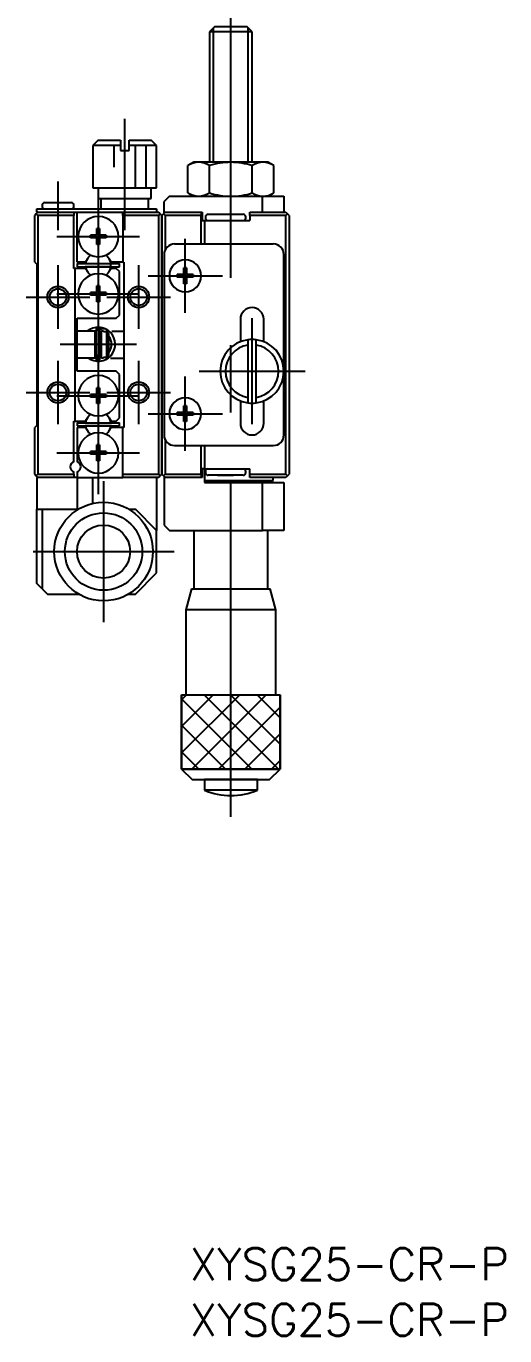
# Model space of a CAD drawing. Extents: x -134 to 192, y -83 to 116.
# Drawn here: x -133.6 to -88.4, y -73.9 to 49.5 of the extents above; entities that cross this region are included whole.
import ezdxf

# ---------------------------------------------------------------- set-up
doc = ezdxf.new("R2010")
doc.units = 0
doc.linetypes.add('CENTER', pattern=[50.8, 31.75, -6.35, 6.35, -6.35])
doc.layers.get('0').update_dxf_attribs({"linetype": 'CONTINUOUS'})
doc.layers.add('CENTER', color=1, linetype='CONTINUOUS')
doc.styles.get("Standard").update_dxf_attribs({"font": 'txt.shx', "height": 3, "bigfont": 'bigfont.shx'})

msp = doc.modelspace()

# ---------------------------------------------------------------- linework, layer by layer
at = {"color": 7, "linetype": 'CONTINUOUS'}
for p, q in [((-115.75, 49.5), (-116, 49.25)), ((-115.75, 49.5), (-112.75, 49.5)), ((-112.5, 49.25), (-112.75, 49.5)), ((-116, 49.25), (-116.25, 49)), ((-116.25, 49), (-116.25, 36.7)), ((-112.25, 49), (-116.25, 49)), ((-112.25, 49), (-112.5, 49.25)), ((-112.25, 36.7), (-112.25, 49)), ((-126.75, 38.8), (-127.25, 38.3)), ((-127.25, 38.3), (-127.25, 34.3)), ((-124.65, 38.3), (-127.25, 38.3)), ((-126.75, 38.8), (-124.65, 38.8)), ((-125.25, 36.25), (-125.25, 38.3)), ((-124.65, 38.8), (-124.65, 38.3)), ((-124.65, 38.3), (-124.65, 37.8)), ((-123.85, 38.8), (-121.75, 38.8)), ((-123.85, 38.3), (-123.85, 38.8)), ((-121.25, 38.3), (-123.85, 38.3)), ((-123.85, 37.8), (-123.85, 38.3)), ((-123.25, 34.3), (-123.25, 38.3)), ((-122.25, 34.3), (-122.25, 38.3)), ((-121.25, 38.3), (-121.75, 38.8)), ((-121.25, 34.3), (-121.25, 38.3)), ((-124.65, 37.8), (-123.85, 37.8)), ((-124.25, 35.25), (-124.25, 37.8)), ((-117.75, 36.7), (-118.291451, 36.387393)), ((-118.291451, 33.812607), (-118.291451, 36.387393)), ((-117.281088, 36.7), (-117.75, 36.7)), ((-114.25, 36.7), (-117.281088, 36.7)), ((-116.270725, 33.812607), (-116.270725, 36.387393)), ((-111.218911, 36.7), (-114.25, 36.7)), ((-112.229274, 33.812607), (-112.229274, 36.387393)), ((-110.75, 36.7), (-111.218911, 36.7)), ((-110.208548, 36.387393), (-110.75, 36.7)), ((-110.208548, 33.812607), (-110.208548, 36.387393)), ((-127.25, 34.3), (-121.25, 34.3)), ((-126.75, 34.3), (-126.75, 33.3)), ((-121.75, 33.3), (-121.75, 34.3)), ((-120.05, 33.5), (-120.55, 33)), ((-120.05, 33.5), (-111.25, 33.5)), ((-118.291451, 33.812607), (-117.75, 33.5)), ((-111.299346, 33.502133), (-111.218911, 33.5)), ((-111.25, 33.5), (-109.25, 33.5)), ((-111.25, 32), (-111.25, 33.5)), ((-110.75, 33.5), (-110.208548, 33.812607)), ((-109.25, 33.5), (-109.25, 32)), ((-132.55, 32.3), (-131.55, 32.3)), ((-132.55, 32), (-132.55, 32.3)), ((-132.05, 32.65), (-132.05, 32.55)), ((-131.8, 32.9), (-129.3, 32.9)), ((-131.55, 32.3), (-131.35, 32.3)), ((-131.35, 32.3), (-129.75, 32.3)), ((-131.3, 32.9), (-130.675, 32.9)), ((-130.675, 32.9), (-130.425, 32.9)), ((-130.425, 32.9), (-129.8, 32.9)), ((-129.75, 32.3), (-122.25, 32.3)), ((-129.05, 32.55), (-129.05, 32.65)), ((-126.75, 33.3), (-121.75, 33.3)), ((-126.5, 33.3), (-126.5, 32.3)), ((-122.25, 32.3), (-121.25, 32.3)), ((-122, 32.3), (-122, 33.3)), ((-121.25, 32.3), (-121.25, 32)), ((-120.55, 31.9), (-120.55, 33)), ((-132.6, 31.85), (-132.75, 31.7)), ((-132.75, 27.3), (-132.75, 31.7)), ((-132.6, 31.85), (-132.45, 32)), ((-132.45, 31.7), (-132.6, 31.85)), ((-132.45, 32), (-132.55, 32)), ((-132.45, 32), (-129.05, 32)), ((-132.45, 31.7), (-132.45, 7.3)), ((-129.05, 31.7), (-132.45, 31.7)), ((-129.05, 32), (-128.75, 32)), ((-129.05, 32), (-129.05, 31.7)), ((-129.05, 26.7), (-129.05, 31.7)), ((-128.75, 27.3), (-128.75, 32)), ((-128.75, 32), (-124.45, 32)), ((-124.45, 32), (-121.05, 32)), ((-124.45, 31.7), (-124.45, 32)), ((-121.05, 31.7), (-124.45, 31.7)), ((-124.45, 31.7), (-124.45, 27.3)), ((-121.05, 32), (-120.9, 31.85)), ((-120.9, 31.85), (-121.05, 31.7)), ((-121.05, 7.3), (-121.05, 31.7)), ((-120.9, 31.85), (-120.75, 31.7)), ((-120.75, 31.7), (-120.6, 31.85)), ((-120.75, 31.7), (-120.75, 7.3)), ((-120.75, 7.3), (-120.75, 31.7)), ((-120.6, 31.85), (-120.45, 32)), ((-120.45, 31.7), (-120.6, 31.85)), ((-120.45, 32), (-117.05, 32)), ((-120.45, 31.7), (-120.45, 28.43589)), ((-117.05, 31.7), (-120.45, 31.7)), ((-117.05, 32), (-116.95, 32)), ((-117.05, 32), (-117.05, 31.7)), ((-117.05, 29), (-117.05, 31.7)), ((-116.95, 32), (-116.95, 31.2)), ((-116.95, 31.2), (-116.75, 31.2)), ((-116.75, 31.2), (-115.55, 31.2)), ((-116.75, 31.2), (-116.75, 29)), ((-116.65, 31.55), (-116.65, 31.45)), ((-116.4, 31.8), (-114.75, 31.8)), ((-115.55, 31.2), (-113.95, 31.2)), ((-115.5, 31.8), (-114.875, 31.8)), ((-114.875, 31.8), (-114.625, 31.8)), ((-114.75, 31.8), (-113.1, 31.8)), ((-114.625, 31.8), (-114, 31.8)), ((-113.95, 31.2), (-112.45, 31.2)), ((-112.85, 31.45), (-112.85, 31.55)), ((-112.45, 32), (-109.05, 32)), ((-112.45, 31.7), (-112.45, 32)), ((-112.45, 31.7), (-112.45, 31.2)), ((-109.05, 31.7), (-112.45, 31.7)), ((-109.05, 32), (-108.9, 31.85)), ((-108.9, 31.85), (-109.05, 31.7)), ((-109.05, 7.3), (-109.05, 31.7)), ((-108.75, 31.7), (-108.9, 31.85)), ((-108.75, 31.7), (-108.75, 7.3)), ((-126.875, 29.825), (-127.5, 29.825)), ((-127.5, 29.575), (-127.5, 29.825)), ((-127.5, 29.825), (-126.875, 29.825)), ((-126.625, 30.45), (-126.875, 30.45)), ((-126.875, 29.825), (-126.875, 30.45)), ((-126.875, 30.45), (-126.625, 30.45)), ((-126.625, 29.825), (-126.625, 30.45)), ((-126.625, 30.45), (-126.625, 29.825)), ((-126, 29.825), (-126.625, 29.825)), ((-126.625, 29.825), (-126, 29.825)), ((-126, 29.575), (-126, 29.825)), ((-126, 29.825), (-126, 29.575)), ((-126.875, 29.575), (-127.5, 29.575)), ((-126.875, 28.95), (-126.875, 29.575)), ((-126.625, 28.95), (-126.875, 28.95)), ((-126.625, 28.95), (-126.625, 29.575)), ((-126, 29.575), (-126.625, 29.575)), ((-126.625, 29.575), (-126.625, 28.95)), ((-119.55, 29), (-110.25, 29)), ((-132.75, 27.3), (-132.55, 27.1)), ((-127.951465, 27.3), (-128.75, 27.3)), ((-127.781003, 27.59525), (-127.951465, 27.3)), ((-125.548534, 27.3), (-125.718996, 27.59525)), ((-124.45, 27.3), (-125.548534, 27.3)), ((-124.45, 27.3), (-124.35, 27.3)), ((-124.35, 27.3), (-124.35, 20.3)), ((-120.55, 28), (-120.55, 11)), ((-109.25, 17), (-109.25, 28)), ((-132.55, 27.1), (-132.55, 11.9)), ((-128.95, 26.7), (-129.05, 26.7)), ((-128.95, 26.7), (-128.95, 12.3)), ((-127.951465, 26.7), (-128.95, 26.7)), ((-128.75, 27.15), (-124.75, 27.15)), ((-128.75, 27.15), (-128.75, 26.85)), ((-128.75, 26.85), (-124.75, 26.85)), ((-128.75, 26.85), (-127.931012, 26.85)), ((-125.5, 26.849998), (-128, 26.849998)), ((-127.931012, 26.849998), (-128, 26.849998)), ((-127.931012, 26.849998), (-128, 26.849998)), ((-127.931012, 26.849998), (-128, 26.849998)), ((-127.931012, 26.849998), (-128, 26.849998)), ((-127.931012, 26.849998), (-128, 26.849998)), ((-127.931012, 26.849998), (-128, 26.849998)), ((-127.931012, 26.849998), (-128, 26.849998)), ((-127.931012, 26.849998), (-128, 26.849998)), ((-127.931012, 26.849998), (-128, 26.849998)), ((-127.931012, 26.849998), (-128, 26.849998)), ((-127.931012, 26.849998), (-128, 26.849998)), ((-127.931012, 26.849998), (-128, 26.849998)), ((-127.931012, 26.849998), (-128, 26.849998)), ((-127.781003, 26.40475), (-127.951465, 26.7)), ((-125.548534, 26.7), (-125.718996, 26.40475)), ((-125.568987, 26.85), (-124.75, 26.85)), ((-125.5, 26.849998), (-125.568987, 26.849998)), ((-125.5, 26.849998), (-125.568987, 26.849998)), ((-125.5, 26.849998), (-125.568987, 26.849998)), ((-125.5, 26.849998), (-125.568987, 26.849998)), ((-125.5, 26.849998), (-125.568987, 26.849998)), ((-125.5, 26.849998), (-125.568987, 26.849998)), ((-125.05, 26.7), (-125.548534, 26.7)), ((-124.75, 26.4), (-125.05, 26.7)), ((-124.75, 26.85), (-124.75, 27.15)), ((-124.75, 22.3), (-124.75, 26.4)), ((-118.675, 26.125), (-119.3, 26.125)), ((-119.3, 25.875), (-119.3, 26.125)), ((-119.3, 26.125), (-118.675, 26.125)), ((-118.425, 26.75), (-118.675, 26.75)), ((-118.675, 26.125), (-118.675, 26.75)), ((-118.675, 26.75), (-118.425, 26.75)), ((-118.425, 26.75), (-118.425, 26.125)), ((-117.8, 26.125), (-118.425, 26.125)), ((-118.425, 26.125), (-117.8, 26.125)), ((-117.8, 26.125), (-117.8, 25.875)), ((-126.625, 25.05), (-126.875, 25.05)), ((-126.875, 24.425), (-126.875, 25.05)), ((-126.875, 25.05), (-126.625, 25.05)), ((-126.625, 24.425), (-126.625, 25.05)), ((-126.625, 25.05), (-126.625, 24.425)), ((-118.675, 25.875), (-119.3, 25.875)), ((-118.675, 25.25), (-118.675, 25.875)), ((-118.425, 25.25), (-118.675, 25.25)), ((-117.8, 25.875), (-118.425, 25.875)), ((-118.425, 25.875), (-118.425, 25.25)), ((-126.875, 24.425), (-127.5, 24.425)), ((-127.5, 24.175), (-127.5, 24.425)), ((-127.5, 24.425), (-126.875, 24.425)), ((-126.875, 24.175), (-127.5, 24.175)), ((-126.875, 23.55), (-126.875, 24.175)), ((-126.625, 23.55), (-126.875, 23.55)), ((-126, 24.425), (-126.625, 24.425)), ((-126.625, 24.425), (-126, 24.425)), ((-126.625, 23.55), (-126.625, 24.175)), ((-126.625, 24.175), (-126.625, 23.55)), ((-126, 24.175), (-126.625, 24.175)), ((-126, 24.175), (-126, 24.425)), ((-126, 24.425), (-126, 24.175)), ((-125.05, 22), (-124.75, 22.3)), ((-128.75, 17), (-128.75, 22)), ((-128.75, 22), (-125.05, 22)), ((-126.932695, 21.065474), (-126.96247, 20.95837)), ((-126.855488, 21.133624), (-126.932695, 21.065474)), ((-126.753297, 21.146791), (-126.855488, 21.133624)), ((-126.662479, 21.101436), (-126.753297, 21.146791)), ((-126.611173, 21.012176), (-126.662479, 21.101436)), ((-126.600258, 20.908907), (-126.611173, 21.012176)), ((-126.379591, 20.993759), (-126.412375, 20.986953)), ((-126.34651, 20.998925), (-126.379591, 20.993759)), ((-126.313215, 21.002437), (-126.34651, 20.998925)), ((-126.279787, 21.004287), (-126.313215, 21.002437)), ((-126.246309, 21.004469), (-126.279787, 21.004287)), ((-126.212864, 21.002984), (-126.246309, 21.004469)), ((-126.179534, 20.999836), (-126.212864, 21.002984)), ((-126.1464, 20.995031), (-126.179534, 20.999836)), ((-126.113546, 20.988582), (-126.1464, 20.995031)), ((-113.35, 21.9), (-113.35, 19.791057)), ((-111.15, 19.791057), (-111.15, 21.9)), ((-127.05, 20.77), (-128.75, 20.77)), ((-127.05, 18.27), (-127.05, 20.77)), ((-126.972843, 20.692843), (-127.05, 20.77)), ((-127.043293, 20.763512), (-126.970622, 20.779044)), ((-126.972672, 20.7), (-126.98, 20.7)), ((-126.45, 20.77), (-126.624817, 20.595183)), ((-126.616114, 20.706058), (-126.622649, 20.696392)), ((-126.610421, 20.716108), (-126.616114, 20.706058)), ((-126.61272, 18.15949), (-126.61272, 20.939144)), ((-126.605604, 20.726486), (-126.610421, 20.716108)), ((-126.601687, 20.737136), (-126.605604, 20.726486)), ((-126.598692, 20.747998), (-126.601687, 20.737136)), ((-126.598412, 20.912861), (-126.600441, 20.911672)), ((-126.595381, 20.781267), (-126.600258, 20.908907)), ((-126.596637, 20.759015), (-126.598692, 20.747998)), ((-126.569063, 20.929026), (-126.598412, 20.912861)), ((-126.595531, 20.770124), (-126.596637, 20.759015)), ((-126.595381, 20.781267), (-126.595531, 20.770124)), ((-126.538951, 20.943708), (-126.569063, 20.929026)), ((-126.508149, 20.956873), (-126.538951, 20.943708)), ((-126.476734, 20.968487), (-126.508149, 20.956873)), ((-126.444783, 20.978522), (-126.476734, 20.968487)), ((-126.45, 18.27), (-126.45, 20.77)), ((-126.25, 20.77), (-126.45, 20.77)), ((-126.412375, 20.986953), (-126.444783, 20.978522)), ((-126.25, 20.72), (-126.25, 20.77)), ((-125.95, 20.72), (-126.25, 20.72)), ((-126.081051, 20.980505), (-126.113546, 20.988582)), ((-126.048997, 20.970818), (-126.081051, 20.980505)), ((-126.017461, 20.959547), (-126.048997, 20.970818)), ((-125.986523, 20.946717), (-126.017461, 20.959547)), ((-125.999946, 20.72), (-125.984665, 20.743773)), ((-125.977229, 20.736164), (-125.988669, 20.718311)), ((-125.956258, 20.932362), (-125.986523, 20.946717)), ((-125.984665, 20.743773), (-125.978093, 20.754177)), ((-125.978093, 20.754177), (-125.971596, 20.764571)), ((-125.891473, 20.89444), (-125.977229, 20.736164)), ((-125.971596, 20.764571), (-125.965206, 20.774905)), ((-125.965206, 20.774905), (-125.958954, 20.785127)), ((-125.958954, 20.785127), (-125.952872, 20.795186)), ((-125.926742, 20.916517), (-125.956258, 20.932362)), ((-125.952872, 20.795186), (-125.946989, 20.805034)), ((-125.95, 18.32), (-125.95, 20.72)), ((-125.75, 20.509949), (-125.95, 20.72)), ((-125.946989, 20.805034), (-125.941334, 20.814622)), ((-125.941334, 20.814622), (-125.935936, 20.823901)), ((-125.935936, 20.823901), (-125.930822, 20.832826)), ((-125.930822, 20.832826), (-125.926015, 20.841354)), ((-125.899538, 20.900166), (-125.926742, 20.916517)), ((-125.926015, 20.841354), (-125.921542, 20.849441)), ((-125.921542, 20.849441), (-125.917422, 20.857047)), ((-125.917422, 20.857047), (-125.913678, 20.864136)), ((-125.913678, 20.864136), (-125.910326, 20.870672)), ((-125.910326, 20.870672), (-125.907385, 20.876622)), ((-125.907385, 20.876622), (-125.904868, 20.881958)), ((-125.904868, 20.881958), (-125.903425, 20.885178)), ((-125.903425, 20.885178), (-125.902181, 20.888102)), ((-125.902181, 20.888102), (-125.901139, 20.890725)), ((-125.901139, 20.890725), (-125.900303, 20.89304)), ((-125.900303, 20.89304), (-125.899673, 20.895041)), ((-125.899673, 20.895041), (-125.89925, 20.896726)), ((-125.899033, 20.899129), (-125.899537, 20.900166)), ((-125.89925, 20.896726), (-125.899037, 20.89809)), ((-125.899037, 20.89809), (-125.899033, 20.899129)), ((-125.75, 18.53005), (-125.75, 20.509949)), ((-124.35, 20.75), (-125.46979, 20.75)), ((-124.35, 20.3), (-124.35, 18.7)), ((-112.65, 19.973214), (-112.65, 19.467792)), ((-111.85, 19.467792), (-111.85, 19.973214)), ((-125.95, 18.32), (-125.75, 18.53005)), ((-124.35, 18.7), (-124.35, 11.7)), ((-112.65, 19.467792), (-112.65, 14.532207)), ((-111.85, 14.532207), (-111.85, 19.467792)), ((-128.75, 18.27), (-127.05, 18.27)), ((-127.05, 18.27), (-126.9714, 18.348599)), ((-126.970597, 18.318341), (-126.996504, 18.323295)), ((-126.950609, 18.071929), (-126.889517, 17.985373)), ((-126.889517, 17.985373), (-126.791436, 17.949522)), ((-126.791436, 17.949522), (-126.692781, 17.974262)), ((-126.692781, 17.974262), (-126.623341, 18.051534)), ((-126.623597, 18.443597), (-126.45, 18.27)), ((-126.623341, 18.051534), (-126.602296, 18.155463)), ((-126.602296, 18.155463), (-126.596867, 18.270824)), ((-126.596867, 18.270824), (-126.593519, 18.386946)), ((-126.503948, 18.323795), (-126.595579, 18.308728)), ((-126.593519, 18.386946), (-126.592914, 18.412573)), ((-126.553323, 18.373035), (-126.512655, 18.322051)), ((-126.45, 18.27), (-126.25, 18.27)), ((-126.25, 18.32), (-125.95, 18.32)), ((-126.25, 18.27), (-126.25, 18.32)), ((-125.588753, 18.25), (-124.35, 18.25)), ((-125.05, 17), (-128.75, 17)), ((-124.75, 16.7), (-125.05, 17)), ((-124.75, 12.6), (-124.75, 16.7)), ((-109.25, 11), (-109.25, 17)), ((-126.875, 14.825), (-127.5, 14.825)), ((-127.5, 14.575), (-127.5, 14.825)), ((-127.5, 14.825), (-126.875, 14.825)), ((-126.625, 15.45), (-126.875, 15.45)), ((-126.875, 14.825), (-126.875, 15.45)), ((-126.875, 15.45), (-126.625, 15.45)), ((-126.625, 14.825), (-126.625, 15.45)), ((-126.625, 15.45), (-126.625, 14.825)), ((-126, 14.825), (-126.625, 14.825)), ((-126.625, 14.825), (-126, 14.825)), ((-126, 14.575), (-126, 14.825)), ((-126, 14.825), (-126, 14.575)), ((-126.875, 14.575), (-127.5, 14.575)), ((-126.875, 13.95), (-126.875, 14.575)), ((-126.625, 13.95), (-126.875, 13.95)), ((-126.625, 13.95), (-126.625, 14.575)), ((-126, 14.575), (-126.625, 14.575)), ((-126.625, 14.575), (-126.625, 13.95)), ((-118.425, 13.75), (-118.675, 13.75)), ((-118.675, 13.125), (-118.675, 13.75)), ((-118.675, 13.75), (-118.425, 13.75)), ((-118.425, 13.75), (-118.425, 13.125)), ((-113.35, 14.208943), (-113.35, 12.1)), ((-112.65, 14.532207), (-112.65, 14.026786)), ((-111.85, 14.026786), (-111.85, 14.532207)), ((-111.15, 12.1), (-111.15, 14.208943)), ((-127.951465, 12.3), (-127.781003, 12.59525)), ((-125.718996, 12.59525), (-125.548534, 12.3)), ((-125.05, 12.3), (-124.75, 12.6)), ((-118.675, 13.125), (-119.3, 13.125)), ((-119.3, 12.875), (-119.3, 13.125)), ((-119.3, 13.125), (-118.675, 13.125)), ((-118.675, 12.875), (-119.3, 12.875)), ((-118.675, 12.25), (-118.675, 12.875)), ((-117.8, 13.125), (-118.425, 13.125)), ((-118.425, 13.125), (-117.8, 13.125)), ((-118.425, 12.875), (-118.425, 12.25)), ((-117.8, 12.875), (-118.425, 12.875)), ((-117.8, 13.125), (-117.8, 12.875)), ((-132.55, 11.9), (-132.75, 11.7)), ((-132.75, 7.3), (-132.75, 11.7)), ((-129.05, 8.47697), (-129.05, 12.3)), ((-129.05, 12.3), (-128.95, 12.3)), ((-128.95, 12.3), (-127.951465, 12.3)), ((-128.75, 12.15), (-124.75, 12.15)), ((-128.75, 12.15), (-128.75, 11.85)), ((-128.75, 11.85), (-124.75, 11.85)), ((-128.75, 11.85), (-127.931012, 11.85)), ((-128.75, 11.7), (-128.75, 8.47697)), ((-127.951465, 11.7), (-128.75, 11.7)), ((-125.5, 11.849998), (-128, 11.849998)), ((-127.931012, 11.849998), (-128, 11.849998)), ((-127.931012, 11.849998), (-128, 11.849998)), ((-127.931012, 11.849998), (-128, 11.849998)), ((-127.931012, 11.849998), (-128, 11.849998)), ((-127.931012, 11.849998), (-128, 11.849998)), ((-127.931012, 11.849998), (-128, 11.849998)), ((-127.931012, 11.849998), (-128, 11.849998)), ((-127.931012, 11.849998), (-128, 11.849998)), ((-127.931012, 11.849998), (-128, 11.849998)), ((-127.931012, 11.849998), (-128, 11.849998)), ((-127.931012, 11.849998), (-128, 11.849998)), ((-127.931012, 11.849998), (-128, 11.849998)), ((-127.931012, 11.849998), (-128, 11.849998)), ((-127.781003, 11.40475), (-127.951465, 11.7)), ((-125.548534, 11.7), (-125.718996, 11.40475)), ((-125.568987, 11.85), (-124.75, 11.85)), ((-125.5, 11.849998), (-125.568987, 11.849998)), ((-125.5, 11.849998), (-125.568987, 11.849998)), ((-125.5, 11.849998), (-125.568987, 11.849998)), ((-125.5, 11.849998), (-125.568987, 11.849998)), ((-125.5, 11.849998), (-125.568987, 11.849998)), ((-125.5, 11.849998), (-125.568987, 11.849998)), ((-125.5, 11.849998), (-125.568987, 11.849998)), ((-125.548534, 12.3), (-125.05, 12.3)), ((-124.45, 11.7), (-125.548534, 11.7)), ((-124.75, 11.85), (-124.75, 12.15)), ((-124.45, 7.3), (-124.45, 11.7)), ((-124.35, 11.7), (-124.45, 11.7)), ((-118.425, 12.25), (-118.675, 12.25)), ((-126.625, 10.05), (-126.875, 10.05)), ((-126.875, 9.425), (-126.875, 10.05)), ((-126.875, 10.05), (-126.625, 10.05)), ((-126.625, 9.425), (-126.625, 10.05)), ((-126.625, 10.05), (-126.625, 9.425)), ((-120.45, 10.56411), (-120.45, 7.3)), ((-119.55, 10), (-110.25, 10)), ((-117.05, 7.3), (-117.05, 10)), ((-116.75, 10), (-116.75, 7.8)), ((-126.875, 9.425), (-127.5, 9.425)), ((-127.5, 9.175), (-127.5, 9.425)), ((-127.5, 9.425), (-126.875, 9.425)), ((-126.875, 9.175), (-127.5, 9.175)), ((-126.875, 8.55), (-126.875, 9.175)), ((-126, 9.425), (-126.625, 9.425)), ((-126.625, 9.425), (-126, 9.425)), ((-126.625, 8.55), (-126.625, 9.175)), ((-126, 9.175), (-126.625, 9.175)), ((-126.625, 9.175), (-126.625, 8.55)), ((-126, 9.175), (-126, 9.425)), ((-126, 9.425), (-126, 9.175)), ((-129.05, 7.3), (-129.05, 7.52303)), ((-128.75, 7.52303), (-128.75, 7)), ((-126.625, 8.55), (-126.875, 8.55)), ((-116.95, 7.8), (-116.95, 7)), ((-116.75, 7.8), (-116.95, 7.8)), ((-116.75, 7.8), (-115.55, 7.8)), ((-116.75, 7.8), (-116.75, 6.5)), ((-116.65, 7.55), (-116.65, 7.45)), ((-115.55, 7.8), (-113.95, 7.8)), ((-113.95, 7.8), (-112.45, 7.8)), ((-112.85, 7.45), (-112.85, 7.55)), ((-112.45, 7.3), (-112.45, 7.8)), ((-132.75, 7.3), (-132.6, 7.15)), ((-132.6, 7.15), (-132.45, 7.3)), ((-132.45, 7), (-132.6, 7.15)), ((-132.55, 7), (-132.55, 4)), ((-132.45, 7), (-132.55, 7)), ((-132.45, 7.3), (-129.05, 7.3)), ((-129.05, 7), (-132.45, 7)), ((-129.05, 7.3), (-129.05, 7)), ((-128.75, 7), (-129.05, 7)), ((-128.75, 7), (-128.75, 4)), ((-128.75, 7), (-124.45, 7)), ((-127.25, 4.5412), (-127.25, 7)), ((-124.45, 7.3), (-121.05, 7.3)), ((-124.45, 7), (-124.45, 7.3)), ((-121.05, 7), (-124.45, 7)), ((-121.25, 7), (-121.25, 2)), ((-121.05, 7.3), (-120.9, 7.15)), ((-120.9, 7.15), (-121.05, 7)), ((-120.9, 7.15), (-120.75, 7.3)), ((-120.6, 7.15), (-120.75, 7.3)), ((-120.6, 7.15), (-120.45, 7.3)), ((-120.45, 7), (-120.6, 7.15)), ((-120.55, 7.1), (-120.55, 2.5)), ((-120.45, 7.3), (-117.05, 7.3)), ((-117.05, 7), (-120.45, 7)), ((-117.05, 7.3), (-117.05, 7)), ((-116.95, 7), (-117.05, 7)), ((-116.75, 6.7), (-114.25, 6.7)), ((-116.75, 6.5), (-111.25, 6.5)), ((-114.875, 7.2), (-116.4, 7.2)), ((-113.1, 7.2), (-116.4, 7.2)), ((-114.875, 7.2), (-115.5, 7.2)), ((-115.5, 7.2), (-114.875, 7.2)), ((-114.875, 7.2), (-114.625, 7.2)), ((-114.625, 7.2), (-114.875, 7.2)), ((-114.75, 7.2), (-114.875, 7.2)), ((-114.625, 7.2), (-114.75, 7.2)), ((-114.625, 7.2), (-114, 7.2)), ((-114, 7.2), (-114.625, 7.2)), ((-113.1, 7.2), (-114.625, 7.2)), ((-114.25, 6.7), (-110.25, 6.7)), ((-112.45, 7.3), (-109.05, 7.3)), ((-112.45, 7), (-112.45, 7.3)), ((-109.05, 7), (-112.45, 7)), ((-111.25, 6.5), (-109.25, 6.5)), ((-111.25, 2), (-111.25, 6.5)), ((-110.45, 6.5), (-110.25, 6.7)), ((-110.25, 6.7), (-110.25, 7)), ((-109.25, 6.5), (-109.25, 2)), ((-109.05, 7.3), (-108.9, 7.15)), ((-108.9, 7.15), (-109.05, 7)), ((-108.9, 7.15), (-108.75, 7.3)), ((-132.55, -3), (-132.55, 4)), ((-132.55, 4), (-132.05, 4)), ((-132.05, 4), (-132.05, -3.5)), ((-132.05, 4), (-128.621181, 4)), ((-123.878818, 4), (-123.25, 4)), ((-121.25, 2), (-123.25, 4)), ((-120.55, 2.5), (-120.05, 2)), ((-121.25, -2), (-121.25, 2)), ((-120.05, 2), (-111.25, 2)), ((-117.75, 2), (-117.75, -3.5)), ((-109.25, 2), (-111.25, 2)), ((-110.75, -3.5), (-110.75, 2)), ((-123.25, -4), (-121.25, -2)), ((-132.05, -3.5), (-132.55, -3)), ((-132.05, -3.5), (-131.55, -4)), ((-117.95, -3.5), (-118.5, -5.5)), ((-117.95, -3.5), (-114.25, -3.5)), ((-114.25, -3.5), (-110.55, -3.5)), ((-110, -5.5), (-110.55, -3.5)), ((-131.55, -4), (-128.621181, -4)), ((-123.878818, -4), (-123.25, -4)), ((-118.5, -5.5), (-118.5, -13.5)), ((-110, -5.5), (-118.5, -5.5)), ((-110, -13.5), (-110, -5.5)), ((-118.9, -13.5), (-118.9, -20.5)), ((-118.9, -13.5), (-109.6, -13.5)), ((-118.9, -13.982431), (-118.417569, -13.5)), ((-118.9, -16.482431), (-115.917569, -13.5)), ((-118.9, -18.982431), (-113.417569, -13.5)), ((-118.9, -13.5), (-109.6, -13.5)), ((-118.9, -20.5), (-118.9, -13.5)), ((-117.917569, -20.5), (-110.917569, -13.5)), ((-116.767624, -13.5), (-109.767624, -20.5)), ((-114.267624, -13.5), (-109.6, -18.167625)), ((-111.767624, -13.5), (-109.6, -15.667625)), ((-109.6, -20.5), (-109.6, -13.5)), ((-109.6, -13.5), (-109.6, -20.5)), ((-118.9, -13.867625), (-112.267624, -20.5)), ((-115.417569, -20.5), (-109.6, -14.682431)), ((-118.9, -16.367625), (-114.767624, -20.5)), ((-112.917569, -20.5), (-109.6, -17.182431)), ((-118.9, -18.867625), (-117.267624, -20.5)), ((-110.417569, -20.5), (-109.6, -19.682431)), ((-118.9, -20.5), (-114.25, -20.5)), ((-118.9, -20.5), (-117.9, -21.5)), ((-109.6, -20.5), (-118.9, -20.5)), ((-114.25, -20.5), (-109.6, -20.5)), ((-110.6, -21.5), (-109.6, -20.5)), ((-117.9, -21.5), (-114.25, -21.5)), ((-117.9, -21.5), (-116.75, -21.5)), ((-116.75, -21.5), (-116.75, -22.5)), ((-114.25, -21.5), (-116.75, -21.5)), ((-116.75, -21.5), (-111.75, -21.5)), ((-111.75, -21.5), (-114.25, -21.5)), ((-114.25, -21.5), (-110.6, -21.5)), ((-111.75, -22.5), (-111.75, -21.5)), ((-111.75, -21.5), (-110.6, -21.5)), ((-114.25, -22.5), (-116.75, -22.5)), ((-111.75, -22.5), (-114.25, -22.5))]:
    msp.add_line(p, q, dxfattribs=at)
at = {"color": 3, "linetype": 'CONTINUOUS'}
for p, q in [((-115.871, 36.7), (-115.871, 49.379)), ((-112.629, 36.7), (-112.629, 49.379))]:
    msp.add_line(p, q, dxfattribs=at)
for centre in [(-130.55, 24), (-122.95, 24), (-130.55, 15), (-122.95, 15)]:
    msp.add_circle(centre, 1, dxfattribs=at)
at = {"color": 7, "linetype": 'CONTINUOUS'}
for centre, radius in [((-130.55, 24), 0.7835), ((-122.95, 24), 0.7835), ((-130.55, 15), 0.7835), ((-122.95, 15), 0.7835), ((-126.25, 0), 4.65), ((-126.25, 0), 3.65), ((-126.25, 0), 2.5)]:
    msp.add_circle(centre, radius, dxfattribs=at)
for centre, radius, start, end in [((-117.225598, 34.731575), 1.969207, 91.614767, 122.769481), ((-117.352621, 34.679728), 2.021538, 57.643593, 87.97216), ((-114.195569, 29.660761), 7.039449, 90.443029, 107.144924), ((-114.333932, 29.470061), 7.230426, 73.077162, 89.334884), ((-111.156178, 34.708168), 1.99282, 91.803942, 122.580305), ((-111.290256, 34.680333), 2.020927, 57.638899, 87.976854), ((-117.209743, 35.519667), 2.020927, 237.638899, 267.976854), ((-117.357585, 35.536318), 2.037754, 272.151379, 302.232869), ((-114.156204, 40.793698), 7.294301, 253.14882, 269.263227), ((-114.308703, 40.566861), 7.067105, 270.475941, 287.112013), ((-111.128826, 35.560762), 2.065679, 237.809959, 265.264902), ((-111.274401, 35.468425), 1.969207, 271.614767, 302.769481), ((-131.8, 32.65), 0.25, 90, 180), ((-131.8, 32.55), 0.25, 180, 270), ((-129.3, 32.65), 0.25, 0, 90), ((-129.3, 32.55), 0.25, 270, 0), ((-126.75, 29.7), 1.9, 270, 180), ((-116.4, 31.55), 0.25, 90, 180), ((-116.4, 31.45), 0.25, 180, 270), ((-113.1, 31.55), 0.25, 0, 90), ((-113.1, 31.45), 0.25, 270, 0), ((-126.75, 29.7), 1.9, 180, 270), ((-119.55, 28), 1, 90, 180), ((-110.25, 28), 1, 0, 90), ((-126.75, 26.999999), 1.1905, 150, 172.761621), ((-126.75, 27), 1.1905, 135, 150), ((-126.659, 26.90786), 1.32, 128.260088, 134.965001), ((-126.75, 26.999999), 1.1905, 127.542976, 134.643568), ((-126.75, 26.999999), 1.1905, 45.000034, 52.457024), ((-126.841, 26.90786), 1.32, 45.034999, 51.739912), ((-126.75, 27), 1.1905, 30, 45), ((-126.75, 26.999999), 1.1905, 7.238379, 30), ((-118.55, 26), 1.5, 0, 270), ((-126.75, 24.3), 1.9, 270, 180), ((-126.75, 26.999999), 1.1905, 187.238406, 210), ((-126.75, 27), 1.1905, 210, 225), ((-126.75, 26.999999), 1.1905, 224.999966, 232.456922), ((-126.659, 27.09214), 1.32, 225.034999, 231.739912), ((-126.75, 26.999999), 1.1905, 307.543078, 315.000034), ((-126.841, 27.09214), 1.32, 308.260088, 314.965001), ((-126.75, 27), 1.1905, 315, 330), ((-126.75, 26.999999), 1.1905, 330, 7.238379), ((-118.55, 26), 1.5, 270, 0), ((-126.75, 24.3), 1.9, 180, 270), ((-112.25, 21.9), 1.1, 0, 180), ((-126.753887, 19.548426), 1.6, 233.03626357, 130.22771232), ((-86.977859, 19.67943), 40.005059, 178.16797349, 182.30290495), ((-126.753887, 19.548426), 1.25, 323.42808176, 36.57191824), ((-112.25, 17), 3, 97.662256, 262.337744), ((-112.25, 17), 3, 82.337744, 97.662256), ((-112.25, 17), 3, 277.662256, 82.337744), ((-112.25, 17), 2.5, 99.206896, 260.793104), ((-112.25, 17), 2.5, 279.206896, 80.793104), ((-126.75, 14.7), 1.9, 270, 180), ((-126.75, 14.7), 1.9, 180, 270), ((-118.55, 13), 1.5, 0, 270), ((-112.25, 17), 3, 262.337744, 277.662256), ((-126.75, 11.999999), 1.1905, 150, 172.761618), ((-126.75, 12), 1.1905, 135, 150), ((-126.659, 11.90786), 1.32, 128.260088, 134.965001), ((-126.75, 11.999999), 1.1905, 127.542976, 134.643568), ((-126.75, 11.999999), 1.1905, 45.000034, 52.457024), ((-126.841, 11.90786), 1.32, 45.034999, 51.739912), ((-126.75, 12), 1.1905, 30, 45), ((-126.75, 11.999999), 1.1905, 7.238411, 30), ((-118.55, 13), 1.5, 270, 0), ((-126.75, 9.3), 1.9, 270, 180), ((-126.75, 11.999999), 1.1905, 187.238411, 210), ((-126.75, 12), 1.1905, 210, 225), ((-126.75, 11.999999), 1.1905, 224.999966, 232.456922), ((-126.659, 12.09214), 1.32, 225.034999, 231.739912), ((-126.75, 11.999999), 1.1905, 307.543078, 314.642946), ((-126.841, 12.09214), 1.32, 308.260088, 314.965001), ((-126.75, 12), 1.1905, 315, 330), ((-126.75, 11.999999), 1.1905, 330.000042, 352.761611), ((-112.25, 12.1), 1.1, 180, 0), ((-119.55, 11), 1, 180, 270), ((-110.25, 11), 1, 270, 0), ((-126.75, 9.3), 1.9, 180, 270), ((-128.9, 8), 0.5, 107.457603, 252.542397), ((-128.9, 8), 0.5, 287.457603, 72.542397), ((-116.4, 7.55), 0.25, 90, 180), ((-116.4, 7.45), 0.25, 180, 270), ((-113.1, 7.55), 0.25, 0, 90), ((-113.1, 7.45), 0.25, 270, 0), ((-114.25, -16.5), 6.5, 247.380135, 270), ((-114.25, -16.5), 6.5, 270, 292.619865)]:
    msp.add_arc(centre, radius, start, end, dxfattribs=at)
at = {"layer": 'CENTER', "color": 1, "linetype": 'CENTER'}
for p, q in [((-114.25, -25), (-114.25, 51.5)), ((-124.25, 30.3), (-124.25, 40.8)), ((-130.55, 34.9), (-130.55, 30.3)), ((-126.75, 33.6), (-126.75, 20.4)), ((-130.65, 29.7), (-122.85, 29.7)), ((-118.55, 22.5), (-118.55, 29.5)), ((-130.55, 27), (-130.55, 21)), ((-122.95, 27), (-122.95, 21)), ((-122.05, 26), (-115.05, 26)), ((-133.55, 24), (-127.55, 24)), ((-130.65, 24.3), (-122.85, 24.3)), ((-125.95, 24), (-119.95, 24)), ((-126.753887, 23.148426), (-126.753887, 15.948426)), ((-112.25, 12), (-112.25, 22)), ((-130.353887, 19.548426), (-123.153887, 19.548426)), ((-126.75, 18.6), (-126.75, 5.4)), ((-130.55, 18), (-130.55, 12)), ((-122.95, 18), (-122.95, 12)), ((-118.55, 9.5), (-118.55, 16.5)), ((-117.25, 17), (-107.25, 17)), ((-133.55, 15), (-127.55, 15)), ((-125.95, 15), (-119.95, 15)), ((-130.65, 14.7), (-122.85, 14.7)), ((-122.05, 13), (-115.05, 13)), ((-130.65, 9.3), (-122.85, 9.3)), ((-126.25, 6.65), (-126.25, -6.65)), ((-132.9, 0), (-119.6, 0))]:
    msp.add_line(p, q, dxfattribs=at)

# ---------------------------------------------------------------- texts
at = {"color": 7, "linetype": 'CONTINUOUS'}
for p in [(-118.114499, -68.684296), (-118.114499, -73.934296)]:
    msp.add_text('XYSG25-CR-P', height=3, dxfattribs=at).set_placement(p)

doc.saveas('drawing.dxf')
